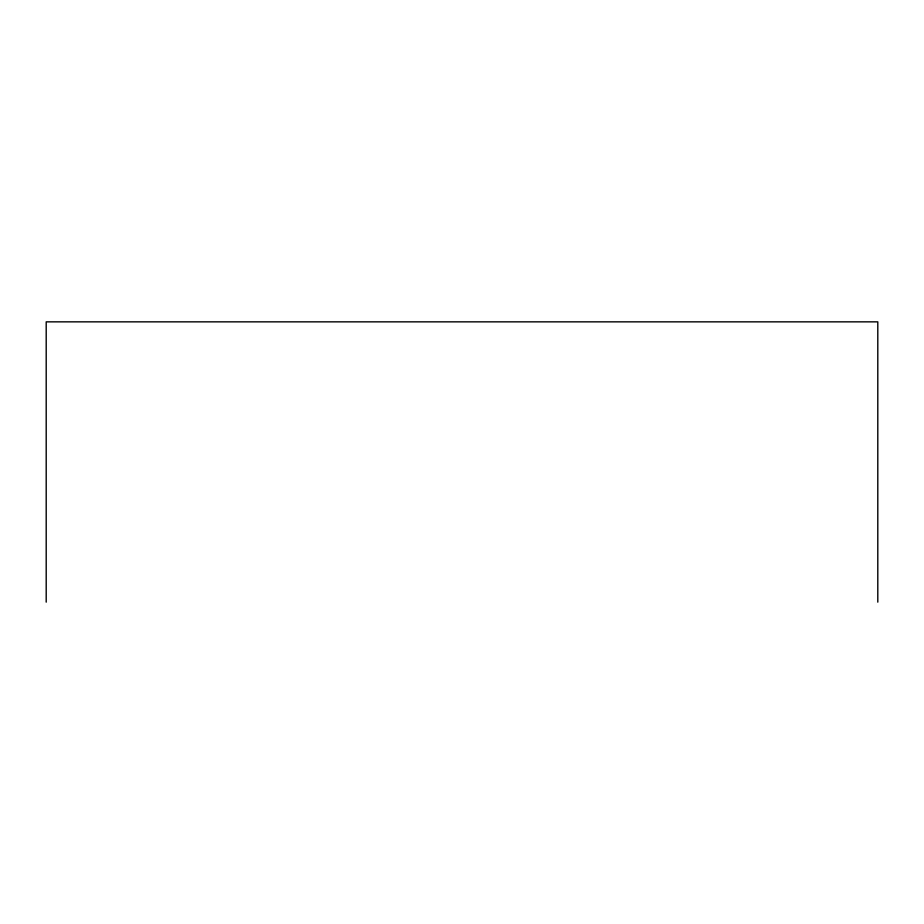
<?xml version="1.0" encoding="UTF-8"?>
<svg xmlns="http://www.w3.org/2000/svg" width="924" height="924" viewBox="0 0 924 924"><rect width="100%" height="100%" fill="white"/><g stroke="black" fill="none" stroke-linecap="round" stroke-linejoin="round"><path stroke-width="1.39" d="M877.8 602.148L877.8 321.852L46.2 321.852L46.2 602.148"/></g></svg>
